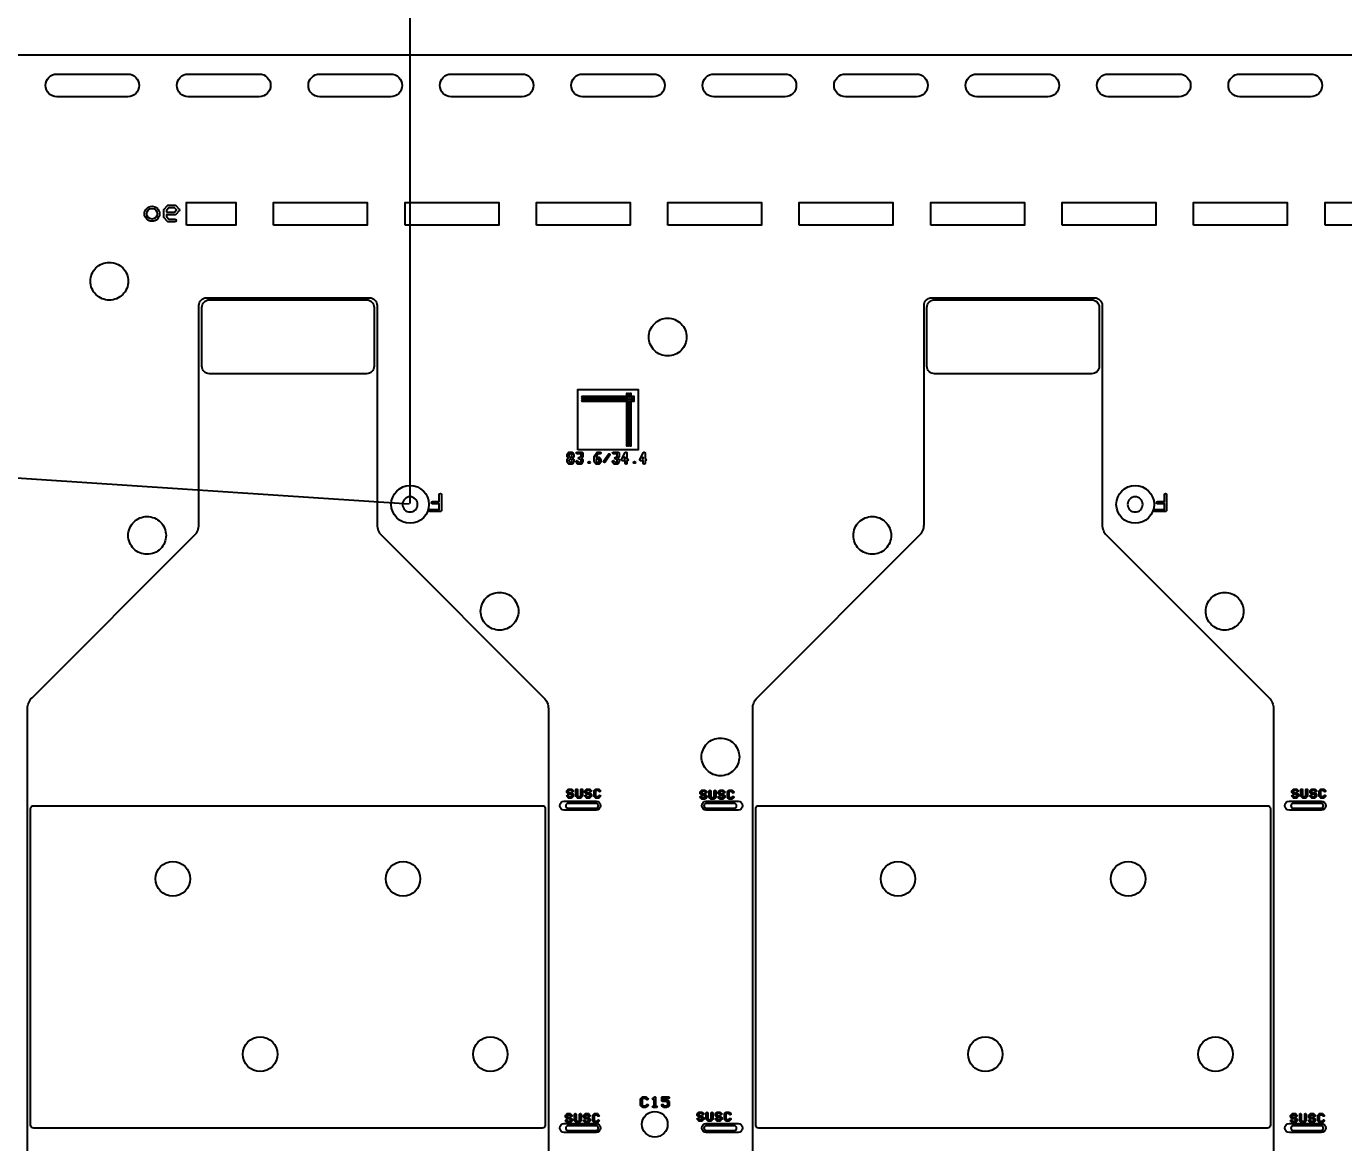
# Model space of a CAD drawing. Extents: x 2864 to 3941, y 2420 to 3182.
# Drawn here: x 3046.8 to 3134, y 2969.3 to 3043.1 of the extents above; entities that cross this region are included whole.
import ezdxf

# ---------------------------------------------------------------- set-up
doc = ezdxf.new("R2010")
doc.units = 0
doc.layers.get('Defpoints').update_dxf_attribs({"lineweight": 0})
for name, color, linetype in [('susb-t_layer0', 3, 'Continuous'), ('susc-t_layer1', 2, 'Continuous'), ('ttr1_panel_layer3', 7, 'Continuous')]:
    doc.layers.add(name, color=color, linetype=linetype)
doc.layers.add('尺寸線', color=3, linetype='Continuous', lineweight=0)
doc.styles.get("Standard").update_dxf_attribs({"font": 'simplex.shx', "height": 2.7})
doc.dimstyles.get("Standard").update_dxf_attribs({"dimtxt": 6, "dimasz": 0.18, "dimexe": 0.18, "dimexo": 0.0625, "dimgap": 0.09, "dimtad": 0, "dimtih": 1, "dimtoh": 1, "dimdec": 4, "dimzin": 0, "dimdsep": 46, "dimtxsty": 'Standard', "dimcen": 0.09, "dimadec": 0, "dimazin": 0, "dimtfac": 1, "dimtdec": 4, "dimtofl": 0, "dimtmove": 0, "dimatfit": 3, "dimfxl": 0, "dimtolj": 1, "dimtzin": 0, "dimarcsym": 0})

# ---------------------------------------------------------------- blocks, each defined once
blk = doc.blocks.new('*D1')
at = {"layer": 'Defpoints', "color": 0, "linetype": 'Continuous'}
for p in [(2953.877, 3019.372), (3072.244, 3011.506), (3048.163, 2649.108)]:
    blk.add_point(p, dxfattribs=at)
at = {"layer": '尺寸線', "color": 0, "linetype": 'Continuous', "lineweight": -2}
for p, q in [((2953.865, 3019.192), (2942.399, 2846.629)), ((3072.181, 3011.511), (2953.698, 3019.384)), ((2929.809, 2657.153), (2942.208, 2843.749)), ((3048.1, 2649.112), (2929.617, 2656.985))]:
    blk.add_line(p, q, dxfattribs=at)
at = {"layer": '尺寸線', "color": 0, "linetype": 'Continuous'}
for points in [[(2953.895, 3019.19), (2953.835, 3019.194), (2953.877, 3019.372)], [(2929.779, 2657.155), (2929.838, 2657.151), (2929.797, 2656.973)]]:
    blk.add_solid(points, dxfattribs=at)
at = {"layer": '尺寸線', "color": 0, "linetype": 'Continuous', "insert": (2942.303, 2845.189), "char_height": 2.7, "attachment_point": 5}
blk.add_mtext('\\A1;363.1976', dxfattribs=at)
blk = doc.blocks.new('*D7')
at = {"layer": 'Defpoints', "color": 0, "linetype": 'Continuous'}
for p in [(3264.244, 3043.937), (3072.244, 3011.506), (3264.244, 3011.506)]:
    blk.add_point(p, dxfattribs=at)
at = {"layer": '尺寸線', "color": 0, "linetype": 'Continuous', "lineweight": -2}
for p, q in [((3072.244, 3011.569), (3072.244, 3044.117)), ((3072.424, 3043.937), (3159.154, 3043.937)), ((3264.064, 3043.937), (3177.334, 3043.937)), ((3264.244, 3011.569), (3264.244, 3044.117))]:
    blk.add_line(p, q, dxfattribs=at)
at = {"layer": '尺寸線', "color": 0, "linetype": 'Continuous'}
for points in [[(3072.424, 3043.967), (3072.424, 3043.907), (3072.244, 3043.937)], [(3264.064, 3043.907), (3264.064, 3043.967), (3264.244, 3043.937)]]:
    blk.add_solid(points, dxfattribs=at)
at = {"layer": '尺寸線', "color": 0, "linetype": 'Continuous', "insert": (3168.244, 3043.937), "char_height": 2.7, "attachment_point": 5}
blk.add_mtext('\\A1;192.0000', dxfattribs=at)

msp = doc.modelspace()

# ---------------------------------------------------------------- linework, layer by layer
at = {"layer": 'susb-t_layer0', "linetype": 'Continuous'}
for points in [[(3058.4627, 3020.65365), (3058.4627, 3024.54823, -0.414216), (3058.96258, 3025.04835), (3069.36261, 3025.04835, -0.414367), (3069.86273, 3024.54823), (3069.86273, 3020.65365, -0.414365), (3069.36261, 3020.15377), (3058.96258, 3020.15377, -0.414216)], [(3106.4627, 3020.65365), (3106.4627, 3024.54823, -0.414216), (3106.96258, 3025.04835), (3117.36261, 3025.04835, -0.414367), (3117.86273, 3024.54823), (3117.86273, 3020.65365, -0.414365), (3117.36261, 3020.15377), (3106.96258, 3020.15377, -0.414216)]]:
    msp.add_lwpolyline(points, format="xyb", close=True, dxfattribs=at)
at = {"layer": 'susc-t_layer1', "linetype": 'Continuous'}
for points in [[(3047.12719, 2970.42347), (3047.12719, 2991.35947, -0.414223), (3047.32719, 2991.55947), (3080.99494, 2991.55947, -0.414223), (3081.19494, 2991.35947), (3081.19494, 2970.42347, -0.414223), (3080.99494, 2970.22347), (3047.32719, 2970.22347, -0.414223)], [(3095.12719, 2970.42347), (3095.12719, 2991.35947, -0.414223), (3095.32719, 2991.55947), (3128.99494, 2991.55947, -0.414223), (3129.19494, 2991.35947), (3129.19494, 2970.42347, -0.414223), (3128.99494, 2970.22347), (3095.32719, 2970.22347, -0.414223)]]:
    msp.add_lwpolyline(points, format="xyb", close=True, dxfattribs=at)
at = {"layer": 'susc-t_layer1'}
for centre in [(3056.53967, 2986.72077), (3071.77942, 2986.72077), (3104.53967, 2986.72077), (3119.77942, 2986.72077), (3062.32173, 2975.115), (3077.56173, 2975.115), (3110.32173, 2975.115), (3125.56173, 2975.115)]:
    msp.add_circle(centre, 1.14241, dxfattribs=at)
at = {"layer": 'ttr1_panel_layer3'}
for p, q in [((3086.47934, 3014.6648), (3086.40059, 3014.51604)), ((3087.67934, 3014.6648), (3087.60059, 3014.51604))]:
    msp.add_line(p, q, dxfattribs=at)
at = {"layer": 'ttr1_panel_layer3', "linetype": 'Continuous'}
for points in [[(3287.16107, 3041.24278), (3033.16107, 3041.24278), (3033.16107, 3038.49278, -0.414215), (3034.41107, 3037.24278, -0.414215), (3033.16107, 3035.99278), (3033.16107, 3031.2361, 0.044688), (3032.66107, 3030.83314), (3032.66107, 3025.65241, 0.044688), (3033.16107, 3025.24945), (3033.16107, 2838.7361, 0.044688), (3032.66107, 2838.33314), (3032.66107, 2833.15241, 0.044688), (3033.16107, 2832.74945), (3033.16107, 2651.2361, 0.044688)], [(3073.55527, 3011.02697, -1), (3073.55527, 3011.17697), (3074.17563, 3011.17697), (3074.17563, 3011.54849), (3073.72911, 3011.54849, -1), (3073.72911, 3011.69849), (3074.17563, 3011.69849), (3074.17563, 3012.14501, -1), (3074.32563, 3012.14501), (3074.32563, 3011.62349)], [(3121.55527, 3011.02697, -1), (3121.55527, 3011.17697), (3122.17563, 3011.17697), (3122.17563, 3011.54849), (3121.72911, 3011.54849, -1), (3121.72911, 3011.69849), (3122.17563, 3011.69849), (3122.17563, 3012.14501, -1), (3122.32563, 3012.14501), (3122.32563, 3011.62349)], [(3074.32563, 3011.62349), (3074.32563, 3011.10197, -0.414241), (3074.25063, 3011.02697), (3073.55527, 3011.02697)], [(3122.32563, 3011.62349), (3122.32563, 3011.10197, -0.414241), (3122.25063, 3011.02697), (3121.55527, 3011.02697)], [(3088.40021, 2972.11789), (3088.38623, 2972.10391, -1), (3088.31552, 2972.17462)], [(3088.45021, 2971.59258), (3088.35088, 2971.59258, -1), (3088.35088, 2971.69258), (3088.40021, 2971.69258), (3088.40021, 2972.11789)], [(3088.31552, 2972.17462), (3088.4147, 2972.2738, -0.669786), (3088.50021, 2972.2386), (3088.50021, 2971.69258), (3088.54955, 2971.69258, -1), (3088.54955, 2971.59258), (3088.45021, 2971.59258)]]:
    msp.add_lwpolyline(points, format="xyb", dxfattribs=at)
for points in [[(3048.86107, 3038.49278, -1), (3048.86107, 3039.99278), (3053.56107, 3039.99278, -1), (3053.56107, 3038.49278)], [(3057.56107, 3038.49278, -1), (3057.56107, 3039.99278), (3062.26107, 3039.99278, -1), (3062.26107, 3038.49278)], [(3066.26107, 3038.49278, -1), (3066.26107, 3039.99278), (3070.96107, 3039.99278, -1), (3070.96107, 3038.49278)], [(3074.96107, 3038.49278, -1), (3074.96107, 3039.99278), (3079.66107, 3039.99278, -1), (3079.66107, 3038.49278)], [(3083.66107, 3038.49278, -1), (3083.66107, 3039.99278), (3088.36107, 3039.99278, -1), (3088.36107, 3038.49278)], [(3092.36107, 3038.49278, -1), (3092.36107, 3039.99278), (3097.06107, 3039.99278, -1), (3097.06107, 3038.49278)], [(3101.06107, 3038.49278, -1), (3101.06107, 3039.99278), (3105.76107, 3039.99278, -1), (3105.76107, 3038.49278)], [(3109.76107, 3038.49278, -1), (3109.76107, 3039.99278), (3114.46107, 3039.99278, -1), (3114.46107, 3038.49278)], [(3118.46107, 3038.49278, -1), (3118.46107, 3039.99278), (3123.16107, 3039.99278, -1), (3123.16107, 3038.49278)], [(3127.16107, 3038.49278, -1), (3127.16107, 3039.99278), (3131.86107, 3039.99278, -1), (3131.86107, 3038.49278)], [(3055.93548, 3030.52747), (3055.93548, 3030.76235), (3055.93548, 3030.99723, -0.190123), (3055.95956, 3031.05873), (3056.17811, 3031.29382, -0.209079), (3056.24424, 3031.32255), (3056.68089, 3031.32255, -0.209079), (3056.74703, 3031.29382), (3056.96557, 3031.05873, -0.394811), (3056.96519, 3030.93577), (3056.74737, 3030.70145, -0.209905), (3056.68111, 3030.67235), (3056.11548, 3030.67235), (3056.11548, 3030.56262), (3056.28324, 3030.38215), (3056.68111, 3030.38215, -1), (3056.68111, 3030.20215), (3056.24424, 3030.20215, -0.209079), (3056.17811, 3030.23087), (3055.95956, 3030.46597, -0.190123)], [(3051.08606, 3026.27814, -0.414215), (3052.33606, 3027.52814, -0.414215), (3053.58606, 3026.27814, -0.414215), (3052.33606, 3025.02814, -0.414215)], [(3046.92399, 2927.73867), (3046.92399, 2997.99786, -0.198849), (3047.21685, 2998.70474), (3057.97223, 3009.46012, 0.198916), (3058.26509, 3010.16726), (3058.26509, 3024.68031, -0.414068), (3058.76522, 3025.18018), (3069.56022, 3025.18018, -0.414218), (3070.06009, 3024.68031), (3070.06009, 3010.16726, 0.198916), (3070.35295, 3009.46012), (3081.10528, 2998.70779, -0.198916), (3081.39814, 2998.00066), (3081.39814, 2927.70082, -0.198917), (3081.10528, 2926.99369), (3069.35103, 2915.23943, 0.198625), (3069.20487, 2914.88627), (3069.20487, 2906.80551, -0.414364), (3068.70474, 2906.30539), (3059.70476, 2906.30539, -0.414217), (3059.20489, 2906.80551), (3059.20489, 2914.83648, 0.198853), (3059.05843, 2915.18996), (3047.21685, 2927.03153, -0.198917)], [(3094.92399, 2927.73867), (3094.92399, 2997.99786, -0.198849), (3095.21685, 2998.70474), (3105.97223, 3009.46012, 0.198916), (3106.26509, 3010.16726), (3106.26509, 3024.68031, -0.414068), (3106.76522, 3025.18018), (3117.56022, 3025.18018, -0.414218), (3118.06009, 3024.68031), (3118.06009, 3010.16726, 0.198916), (3118.35295, 3009.46012), (3129.10528, 2998.70779, -0.198916), (3129.39814, 2998.00066), (3129.39814, 2927.70082, -0.198917), (3129.10528, 2926.99369), (3117.35103, 2915.23943, 0.198625), (3117.20487, 2914.88627), (3117.20487, 2906.80551, -0.414364), (3116.70474, 2906.30539), (3107.70476, 2906.30539, -0.414217), (3107.20489, 2906.80551), (3107.20489, 2914.83648, 0.198853), (3107.05843, 2915.18996), (3095.21685, 2927.03153, -0.198917)], [(3088.04933, 3022.58209, -0.414215), (3089.29933, 3023.83209, -0.414215), (3090.54933, 3022.58209, -0.414215), (3089.29933, 3021.33209, -0.414215)], [(3083.64463, 3018.33308), (3086.56354, 3018.33308), (3086.56354, 3015.41417, 1), (3086.64713, 3015.41417), (3086.64713, 3018.33308), (3086.68154, 3018.33308), (3086.68154, 3015.41417, 1), (3086.76513, 3015.41417), (3086.76513, 3018.33308), (3086.79954, 3018.33308), (3086.79954, 3015.41417, 1), (3086.88313, 3015.41417), (3086.88313, 3018.33308), (3087.04084, 3018.33308, 1), (3087.04084, 3018.41667), (3086.88313, 3018.41667), (3086.88313, 3018.45108), (3087.04084, 3018.45108, 1), (3087.04084, 3018.53467), (3086.88313, 3018.53467), (3086.88313, 3018.56908), (3087.04084, 3018.56908, 1), (3087.04084, 3018.65267), (3086.88313, 3018.65267), (3086.88313, 3018.81038, 1), (3086.79954, 3018.81038), (3086.79954, 3018.65267), (3086.76513, 3018.65267), (3086.76513, 3018.81038, 1), (3086.68154, 3018.81038), (3086.68154, 3018.65267), (3086.64713, 3018.65267), (3086.64713, 3018.81038, 1), (3086.56354, 3018.81038), (3086.56354, 3018.65267), (3083.64463, 3018.65267, 1), (3083.64463, 3018.56908), (3086.56354, 3018.56908), (3086.56354, 3018.53467), (3083.64463, 3018.53467, 1), (3083.64463, 3018.45108), (3086.56354, 3018.45108), (3086.56354, 3018.41667), (3083.64463, 3018.41667, 1)], [(3082.64093, 3014.34346), (3082.64093, 3014.45604, -0.156474), (3082.65212, 3014.49093), (3082.70696, 3014.56862), (3082.65212, 3014.64632, -0.156461), (3082.64093, 3014.68121), (3082.64093, 3014.79379, -0.156474), (3082.65212, 3014.82868), (3082.73118, 3014.94068, -0.245285), (3082.7804, 3014.96637), (3082.93934, 3014.96637, -0.245298), (3082.98856, 3014.94068), (3083.06763, 3014.82868, -0.156461), (3083.07881, 3014.79379), (3083.07881, 3014.68121, -0.156474), (3083.06763, 3014.64632), (3083.01278, 3014.56862), (3083.06763, 3014.49093, -0.156461), (3083.07881, 3014.45604), (3083.07881, 3014.34346, -0.156474), (3083.06763, 3014.30857), (3082.98856, 3014.19656, -0.245285), (3082.93934, 3014.17088), (3082.7804, 3014.17088, -0.245298), (3082.73118, 3014.19656), (3082.65212, 3014.30857, -0.156461)], [(3083.25192, 3014.30886, -1), (3083.34995, 3014.37806), (3083.41149, 3014.29088), (3083.50826, 3014.29088), (3083.55881, 3014.3625), (3083.55881, 3014.437), (3083.50826, 3014.50862), (3083.45987, 3014.50862, -1), (3083.45987, 3014.62862), (3083.50826, 3014.62862), (3083.55881, 3014.70025), (3083.55881, 3014.84637), (3083.30093, 3014.84637, -1), (3083.30093, 3014.96637), (3083.61881, 3014.96637, -0.414245), (3083.67881, 3014.90637), (3083.67881, 3014.68121, -0.156474), (3083.66763, 3014.64632), (3083.61278, 3014.56862), (3083.66763, 3014.49093, -0.156461), (3083.67881, 3014.45604), (3083.67881, 3014.34346, -0.156474), (3083.66763, 3014.30857), (3083.58856, 3014.19656, -0.245285), (3083.53934, 3014.17088), (3083.3804, 3014.17088, -0.245298), (3083.33118, 3014.19656)], [(3084.44093, 3014.34346), (3084.44093, 3014.56862), (3084.44093, 3014.68121, -0.156474), (3084.45212, 3014.7161), (3084.61065, 3014.94068, -0.245285), (3084.65987, 3014.96637), (3084.81881, 3014.96637, -1), (3084.81881, 3014.84637), (3084.69096, 3014.84637), (3084.56093, 3014.66216), (3084.56093, 3014.62862), (3084.73934, 3014.62862, -0.245298), (3084.78856, 3014.60294), (3084.86763, 3014.49093, -0.156461), (3084.87881, 3014.45604), (3084.87881, 3014.34346, -0.156474), (3084.86763, 3014.30857), (3084.78856, 3014.19656, -0.245285), (3084.73934, 3014.17088), (3084.5804, 3014.17088, -0.245298), (3084.53118, 3014.19656), (3084.45212, 3014.30857, -0.156461)], [(3085.05192, 3014.37806), (3085.3698, 3014.82839, -1), (3085.46783, 3014.75919), (3085.14995, 3014.30886, -1)], [(3085.65192, 3014.30886, -1), (3085.74995, 3014.37806), (3085.81149, 3014.29088), (3085.90826, 3014.29088), (3085.95881, 3014.3625), (3085.95881, 3014.437), (3085.90826, 3014.50862), (3085.85987, 3014.50862, -1), (3085.85987, 3014.62862), (3085.90826, 3014.62862), (3085.95881, 3014.70025), (3085.95881, 3014.84637), (3085.70093, 3014.84637, -1), (3085.70093, 3014.96637), (3086.01881, 3014.96637, -0.414245), (3086.07881, 3014.90637), (3086.07881, 3014.68121, -0.156474), (3086.06763, 3014.64632), (3086.01278, 3014.56862), (3086.06763, 3014.49093, -0.156461), (3086.07881, 3014.45604), (3086.07881, 3014.34346, -0.156474), (3086.06763, 3014.30857), (3085.98856, 3014.19656, -0.245285), (3085.93934, 3014.17088), (3085.7804, 3014.17088, -0.245298), (3085.73118, 3014.19656)], [(3086.24797, 3014.48424), (3086.48625, 3014.93432, -0.782967), (3086.59934, 3014.90637), (3086.59934, 3014.51604), (3086.61881, 3014.51604, -1), (3086.61881, 3014.39604), (3086.59934, 3014.39604), (3086.59934, 3014.23088, -1), (3086.47934, 3014.23088), (3086.47934, 3014.39604), (3086.30093, 3014.39604, -0.565968)], [(3087.44797, 3014.48424), (3087.68625, 3014.93432, -0.782967), (3087.79934, 3014.90637), (3087.79934, 3014.51604), (3087.81881, 3014.51604, -1), (3087.81881, 3014.39604), (3087.79934, 3014.39604), (3087.79934, 3014.23088, -1), (3087.67934, 3014.23088), (3087.67934, 3014.39604), (3087.50093, 3014.39604, -0.565968)], [(3071.74359, 3011.50645, 0.414217), (3072.24359, 3011.00645, 0.414217), (3072.74359, 3011.50645, 0.414217), (3072.24359, 3012.00645, 0.414217)], [(3119.74359, 3011.50645, 0.414217), (3120.24359, 3011.00645, 0.414217), (3120.74359, 3011.50645, 0.414217), (3120.24359, 3012.00645, 0.414217)], [(3053.58744, 3009.45072, -0.414215), (3054.83744, 3010.70072, -0.414215), (3056.08744, 3009.45072, -0.414215), (3054.83744, 3008.20072, -0.414215)], [(3101.58744, 3009.45072, -0.414215), (3102.83744, 3010.70072, -0.414215), (3104.08744, 3009.45072, -0.414215), (3102.83744, 3008.20072, -0.414215)], [(3076.91663, 3004.4339, -0.414215), (3078.16663, 3005.6839, -0.414215), (3079.41663, 3004.4339, -0.414215), (3078.16663, 3003.1839, -0.414215)], [(3124.91663, 3004.4339, -0.414215), (3126.16663, 3005.6839, -0.414215), (3127.41663, 3004.4339, -0.414215), (3126.16663, 3003.1839, -0.414215)], [(3091.53994, 2994.79199, -0.414215), (3092.78994, 2996.04199, -0.414215), (3094.03994, 2994.79199, -0.414215), (3092.78994, 2993.54199, -0.414215)], [(3082.61932, 2992.44894), (3082.61932, 2992.53172, -0.200121), (3082.63412, 2992.56723), (3082.71659, 2992.6497, -0.200121), (3082.7521, 2992.6645), (3082.91767, 2992.6645, -0.200121), (3082.95318, 2992.6497), (3083.0358, 2992.56708, -1), (3082.96509, 2992.49637), (3082.89696, 2992.5645), (3082.77281, 2992.5645), (3082.71932, 2992.51101), (3082.71932, 2992.46965), (3082.77281, 2992.41616), (3082.91767, 2992.41616, -0.200121), (3082.95318, 2992.40136), (3083.03565, 2992.31889, -0.200121), (3083.05045, 2992.28338), (3083.05045, 2992.20059, -0.200121), (3083.03565, 2992.16508), (3082.95318, 2992.08261, -0.200121), (3082.91767, 2992.06781), (3082.7521, 2992.06781, -0.200121), (3082.71659, 2992.08261), (3082.63397, 2992.16524, -1), (3082.70468, 2992.23595), (3082.77281, 2992.16781), (3082.89696, 2992.16781), (3082.95045, 2992.2213), (3082.95045, 2992.26267), (3082.89696, 2992.31616), (3082.7521, 2992.31616, -0.200121), (3082.71659, 2992.33096), (3082.63412, 2992.41343, -0.200121)], [(3083.21932, 2992.20059), (3083.21932, 2992.6145, -1), (3083.31932, 2992.6145), (3083.31932, 2992.2213), (3083.37281, 2992.16781), (3083.49696, 2992.16781), (3083.55045, 2992.2213), (3083.55045, 2992.6145, -1), (3083.65045, 2992.6145), (3083.65045, 2992.20059, -0.200121), (3083.63565, 2992.16508), (3083.55318, 2992.08261, -0.200121), (3083.51767, 2992.06781), (3083.3521, 2992.06781, -0.200121), (3083.31659, 2992.08261), (3083.23412, 2992.16508, -0.200121)], [(3083.81932, 2992.44894), (3083.81932, 2992.53172, -0.200121), (3083.83412, 2992.56723), (3083.91659, 2992.6497, -0.200121), (3083.9521, 2992.6645), (3084.11767, 2992.6645, -0.200121), (3084.15318, 2992.6497), (3084.2358, 2992.56708, -1), (3084.16509, 2992.49637), (3084.09696, 2992.5645), (3083.97281, 2992.5645), (3083.91932, 2992.51101), (3083.91932, 2992.46965), (3083.97281, 2992.41616), (3084.11767, 2992.41616, -0.200121), (3084.15318, 2992.40136), (3084.23565, 2992.31889, -0.200121), (3084.25045, 2992.28338), (3084.25045, 2992.20059, -0.200121), (3084.23565, 2992.16508), (3084.15318, 2992.08261, -0.200121), (3084.11767, 2992.06781), (3083.9521, 2992.06781, -0.200121), (3083.91659, 2992.08261), (3083.83397, 2992.16524, -1), (3083.90468, 2992.23595), (3083.97281, 2992.16781), (3084.09696, 2992.16781), (3084.15045, 2992.2213), (3084.15045, 2992.26267), (3084.09696, 2992.31616), (3083.9521, 2992.31616, -0.200121), (3083.91659, 2992.33096), (3083.83412, 2992.41343, -0.200121)], [(3084.41932, 2992.20059), (3084.41932, 2992.53172, -0.200121), (3084.43412, 2992.56723), (3084.51659, 2992.6497, -0.200121), (3084.5521, 2992.6645), (3084.71767, 2992.6645, -0.200121), (3084.75318, 2992.6497), (3084.8358, 2992.56708, -1), (3084.76509, 2992.49637), (3084.69696, 2992.5645), (3084.57281, 2992.5645), (3084.51932, 2992.51101), (3084.51932, 2992.2213), (3084.57281, 2992.16781), (3084.69696, 2992.16781), (3084.76509, 2992.23595, -1), (3084.8358, 2992.16524), (3084.75318, 2992.08261, -0.200121), (3084.71767, 2992.06781), (3084.5521, 2992.06781, -0.200121), (3084.51659, 2992.08261), (3084.43412, 2992.16508, -0.200121)], [(3091.44824, 2992.37718), (3091.44824, 2992.45997, -0.200121), (3091.46304, 2992.49548), (3091.54551, 2992.57795, -0.200121), (3091.58102, 2992.59275), (3091.74658, 2992.59275, -0.200121), (3091.78209, 2992.57795), (3091.86472, 2992.49532, -1), (3091.79401, 2992.42461), (3091.72587, 2992.49275), (3091.60173, 2992.49275), (3091.54824, 2992.43926), (3091.54824, 2992.39789), (3091.60173, 2992.3444), (3091.74658, 2992.3444, -0.200121), (3091.78209, 2992.3296), (3091.86456, 2992.24713, -0.200121), (3091.87936, 2992.21162), (3091.87936, 2992.12884, -0.200121), (3091.86456, 2992.09333), (3091.78209, 2992.01086, -0.200121), (3091.74658, 2991.99606), (3091.58102, 2991.99606, -0.200121), (3091.54551, 2992.01086), (3091.46288, 2992.09348, -1), (3091.53359, 2992.16419), (3091.60173, 2992.09606), (3091.72587, 2992.09606), (3091.77936, 2992.14955), (3091.77936, 2992.19091), (3091.72587, 2992.2444), (3091.58102, 2992.2444, -0.200121), (3091.54551, 2992.2592), (3091.46304, 2992.34167, -0.200121)], [(3092.04824, 2992.12884), (3092.04824, 2992.54275, -1), (3092.14824, 2992.54275), (3092.14824, 2992.14955), (3092.20173, 2992.09606), (3092.32587, 2992.09606), (3092.37936, 2992.14955), (3092.37936, 2992.54275, -1), (3092.47936, 2992.54275), (3092.47936, 2992.12884, -0.200121), (3092.46456, 2992.09333), (3092.38209, 2992.01086, -0.200121), (3092.34658, 2991.99606), (3092.18102, 2991.99606, -0.200121), (3092.14551, 2992.01086), (3092.06304, 2992.09333, -0.200121)], [(3092.64824, 2992.37718), (3092.64824, 2992.45997, -0.200121), (3092.66304, 2992.49548), (3092.74551, 2992.57795, -0.200121), (3092.78102, 2992.59275), (3092.94658, 2992.59275, -0.200121), (3092.98209, 2992.57795), (3093.06472, 2992.49532, -1), (3092.99401, 2992.42461), (3092.92587, 2992.49275), (3092.80173, 2992.49275), (3092.74824, 2992.43926), (3092.74824, 2992.39789), (3092.80173, 2992.3444), (3092.94658, 2992.3444, -0.200121), (3092.98209, 2992.3296), (3093.06456, 2992.24713, -0.200121), (3093.07936, 2992.21162), (3093.07936, 2992.12884, -0.200121), (3093.06456, 2992.09333), (3092.98209, 2992.01086, -0.200121), (3092.94658, 2991.99606), (3092.78102, 2991.99606, -0.200121), (3092.74551, 2992.01086), (3092.66288, 2992.09348, -1), (3092.73359, 2992.16419), (3092.80173, 2992.09606), (3092.92587, 2992.09606), (3092.97936, 2992.14955), (3092.97936, 2992.19091), (3092.92587, 2992.2444), (3092.78102, 2992.2444, -0.200121), (3092.74551, 2992.2592), (3092.66304, 2992.34167, -0.200121)], [(3093.24824, 2992.12884), (3093.24824, 2992.45997, -0.200121), (3093.26304, 2992.49548), (3093.34551, 2992.57795, -0.200121), (3093.38102, 2992.59275), (3093.54658, 2992.59275, -0.200121), (3093.58209, 2992.57795), (3093.66472, 2992.49532, -1), (3093.59401, 2992.42461), (3093.52587, 2992.49275), (3093.40173, 2992.49275), (3093.34824, 2992.43926), (3093.34824, 2992.14955), (3093.40173, 2992.09606), (3093.52587, 2992.09606), (3093.59401, 2992.16419, -1), (3093.66472, 2992.09348), (3093.58209, 2992.01086, -0.200121), (3093.54658, 2991.99606), (3093.38102, 2991.99606, -0.200121), (3093.34551, 2992.01086), (3093.26304, 2992.09333, -0.200121)], [(3130.61932, 2992.44894), (3130.61932, 2992.53172, -0.200121), (3130.63412, 2992.56723), (3130.71659, 2992.6497, -0.200121), (3130.7521, 2992.6645), (3130.91767, 2992.6645, -0.200121), (3130.95318, 2992.6497), (3131.0358, 2992.56708, -1), (3130.96509, 2992.49637), (3130.89696, 2992.5645), (3130.77281, 2992.5645), (3130.71932, 2992.51101), (3130.71932, 2992.46965), (3130.77281, 2992.41616), (3130.91767, 2992.41616, -0.200121), (3130.95318, 2992.40136), (3131.03565, 2992.31889, -0.200121), (3131.05045, 2992.28338), (3131.05045, 2992.20059, -0.200121), (3131.03565, 2992.16508), (3130.95318, 2992.08261, -0.200121), (3130.91767, 2992.06781), (3130.7521, 2992.06781, -0.200121), (3130.71659, 2992.08261), (3130.63397, 2992.16524, -1), (3130.70468, 2992.23595), (3130.77281, 2992.16781), (3130.89696, 2992.16781), (3130.95045, 2992.2213), (3130.95045, 2992.26267), (3130.89696, 2992.31616), (3130.7521, 2992.31616, -0.200121), (3130.71659, 2992.33096), (3130.63412, 2992.41343, -0.200121)], [(3131.21932, 2992.20059), (3131.21932, 2992.6145, -1), (3131.31932, 2992.6145), (3131.31932, 2992.2213), (3131.37281, 2992.16781), (3131.49696, 2992.16781), (3131.55045, 2992.2213), (3131.55045, 2992.6145, -1), (3131.65045, 2992.6145), (3131.65045, 2992.20059, -0.200121), (3131.63565, 2992.16508), (3131.55318, 2992.08261, -0.200121), (3131.51767, 2992.06781), (3131.3521, 2992.06781, -0.200121), (3131.31659, 2992.08261), (3131.23412, 2992.16508, -0.200121)], [(3131.81932, 2992.44894), (3131.81932, 2992.53172, -0.200121), (3131.83412, 2992.56723), (3131.91659, 2992.6497, -0.200121), (3131.9521, 2992.6645), (3132.11767, 2992.6645, -0.200121), (3132.15318, 2992.6497), (3132.2358, 2992.56708, -1), (3132.16509, 2992.49637), (3132.09696, 2992.5645), (3131.97281, 2992.5645), (3131.91932, 2992.51101), (3131.91932, 2992.46965), (3131.97281, 2992.41616), (3132.11767, 2992.41616, -0.200121), (3132.15318, 2992.40136), (3132.23565, 2992.31889, -0.200121), (3132.25045, 2992.28338), (3132.25045, 2992.20059, -0.200121), (3132.23565, 2992.16508), (3132.15318, 2992.08261, -0.200121), (3132.11767, 2992.06781), (3131.9521, 2992.06781, -0.200121), (3131.91659, 2992.08261), (3131.83397, 2992.16524, -1), (3131.90468, 2992.23595), (3131.97281, 2992.16781), (3132.09696, 2992.16781), (3132.15045, 2992.2213), (3132.15045, 2992.26267), (3132.09696, 2992.31616), (3131.9521, 2992.31616, -0.200121), (3131.91659, 2992.33096), (3131.83412, 2992.41343, -0.200121)], [(3132.41932, 2992.20059), (3132.41932, 2992.53172, -0.200121), (3132.43412, 2992.56723), (3132.51659, 2992.6497, -0.200121), (3132.5521, 2992.6645), (3132.71767, 2992.6645, -0.200121), (3132.75318, 2992.6497), (3132.8358, 2992.56708, -1), (3132.76509, 2992.49637), (3132.69696, 2992.5645), (3132.57281, 2992.5645), (3132.51932, 2992.51101), (3132.51932, 2992.2213), (3132.57281, 2992.16781), (3132.69696, 2992.16781), (3132.76509, 2992.23595, -1), (3132.8358, 2992.16524), (3132.75318, 2992.08261, -0.200121), (3132.71767, 2992.06781), (3132.5521, 2992.06781, -0.200121), (3132.51659, 2992.08261), (3132.43412, 2992.16508, -0.200121)], [(3082.45421, 2991.25947, -1), (3082.45421, 2991.85947), (3084.5595, 2991.85947, -1), (3084.5595, 2991.25947)], [(3082.70204, 2991.40947), (3084.5595, 2991.40947, 1), (3084.5595, 2991.70947), (3082.70204, 2991.70947, 1)], [(3091.85001, 2991.25947, -1), (3091.85001, 2991.85947), (3093.9553, 2991.85947, -1), (3093.9553, 2991.25947)], [(3091.85001, 2991.40947), (3093.70747, 2991.40947, 1), (3093.70747, 2991.70947), (3091.85001, 2991.70947, 1)], [(3130.45421, 2991.25947, -1), (3130.45421, 2991.85947), (3132.5595, 2991.85947, -1), (3132.5595, 2991.25947)], [(3130.70204, 2991.40947), (3132.5595, 2991.40947, 1), (3132.5595, 2991.70947), (3130.70204, 2991.70947, 1)], [(3087.50154, 2971.74192), (3087.50154, 2972.13927, -0.200121), (3087.51634, 2972.17478), (3087.61537, 2972.2738, -0.200121), (3087.65088, 2972.2886), (3087.84955, 2972.2886, -0.200121), (3087.88506, 2972.2738), (3087.98424, 2972.17462, -1), (3087.91353, 2972.10391), (3087.82884, 2972.1886), (3087.67159, 2972.1886), (3087.60154, 2972.11856), (3087.60154, 2971.76263), (3087.67159, 2971.69258), (3087.82884, 2971.69258), (3087.91353, 2971.77727, -1), (3087.98424, 2971.70656), (3087.88506, 2971.60738, -0.200121), (3087.84955, 2971.59258), (3087.65088, 2971.59258, -0.200121), (3087.61537, 2971.60738), (3087.51634, 2971.70641, -0.200121)], [(3088.90154, 2972.03993), (3088.90154, 2972.2386, -0.414253), (3088.95154, 2972.2886), (3089.34889, 2972.2886, -1), (3089.34889, 2972.1886), (3089.00154, 2972.1886), (3089.00154, 2972.08993), (3089.24955, 2972.08993, -0.200121), (3089.28506, 2972.07513), (3089.38409, 2971.9761, -0.200121), (3089.39889, 2971.94059), (3089.39889, 2971.74192, -0.200121), (3089.38409, 2971.70641), (3089.28506, 2971.60738, -0.200121), (3089.24955, 2971.59258), (3089.05088, 2971.59258, -0.200121), (3089.01537, 2971.60738), (3088.91618, 2971.70656, -1), (3088.98689, 2971.77727), (3089.07159, 2971.69258), (3089.22884, 2971.69258), (3089.29889, 2971.76263), (3089.29889, 2971.91988), (3089.22884, 2971.98993), (3088.95154, 2971.98993, -0.414253)], [(3082.53351, 2970.96881), (3082.53351, 2971.05159, -0.200121), (3082.54831, 2971.0871), (3082.63078, 2971.16957, -0.200121), (3082.66629, 2971.18437), (3082.83186, 2971.18437, -0.200121), (3082.86737, 2971.16957), (3082.94999, 2971.08695, -1), (3082.87928, 2971.01624), (3082.81115, 2971.08437), (3082.687, 2971.08437), (3082.63351, 2971.03088), (3082.63351, 2970.98952), (3082.687, 2970.93603), (3082.83186, 2970.93603, -0.200121), (3082.86737, 2970.92123), (3082.94984, 2970.83876, -0.200121), (3082.96464, 2970.80325), (3082.96464, 2970.72047, -0.200121), (3082.94984, 2970.68496), (3082.86737, 2970.60249, -0.200121), (3082.83186, 2970.58769), (3082.66629, 2970.58769, -0.200121), (3082.63078, 2970.60249), (3082.54816, 2970.68511, -1), (3082.61887, 2970.75582), (3082.687, 2970.68769), (3082.81115, 2970.68769), (3082.86464, 2970.74118), (3082.86464, 2970.78254), (3082.81115, 2970.83603), (3082.66629, 2970.83603, -0.200121), (3082.63078, 2970.85083), (3082.54831, 2970.9333, -0.200121)], [(3083.13351, 2970.72047), (3083.13351, 2971.13437, -1), (3083.23351, 2971.13437), (3083.23351, 2970.74118), (3083.287, 2970.68769), (3083.41115, 2970.68769), (3083.46464, 2970.74118), (3083.46464, 2971.13437, -1), (3083.56464, 2971.13437), (3083.56464, 2970.72047, -0.200121), (3083.54984, 2970.68496), (3083.46737, 2970.60249, -0.200121), (3083.43186, 2970.58769), (3083.26629, 2970.58769, -0.200121), (3083.23078, 2970.60249), (3083.14831, 2970.68496, -0.200121)], [(3083.73351, 2970.96881), (3083.73351, 2971.05159, -0.200121), (3083.74831, 2971.0871), (3083.83078, 2971.16957, -0.200121), (3083.86629, 2971.18437), (3084.03186, 2971.18437, -0.200121), (3084.06737, 2971.16957), (3084.14999, 2971.08695, -1), (3084.07928, 2971.01624), (3084.01115, 2971.08437), (3083.887, 2971.08437), (3083.83351, 2971.03088), (3083.83351, 2970.98952), (3083.887, 2970.93603), (3084.03186, 2970.93603, -0.200121), (3084.06737, 2970.92123), (3084.14984, 2970.83876, -0.200121), (3084.16464, 2970.80325), (3084.16464, 2970.72047, -0.200121), (3084.14984, 2970.68496), (3084.06737, 2970.60249, -0.200121), (3084.03186, 2970.58769), (3083.86629, 2970.58769, -0.200121), (3083.83078, 2970.60249), (3083.74816, 2970.68511, -1), (3083.81887, 2970.75582), (3083.887, 2970.68769), (3084.01115, 2970.68769), (3084.06464, 2970.74118), (3084.06464, 2970.78254), (3084.01115, 2970.83603), (3083.86629, 2970.83603, -0.200121), (3083.83078, 2970.85083), (3083.74831, 2970.9333, -0.200121)], [(3084.33351, 2970.72047), (3084.33351, 2971.05159, -0.200121), (3084.34831, 2971.0871), (3084.43078, 2971.16957, -0.200121), (3084.46629, 2971.18437), (3084.63186, 2971.18437, -0.200121), (3084.66737, 2971.16957), (3084.74999, 2971.08695, -1), (3084.67928, 2971.01624), (3084.61115, 2971.08437), (3084.487, 2971.08437), (3084.43351, 2971.03088), (3084.43351, 2970.74118), (3084.487, 2970.68769), (3084.61115, 2970.68769), (3084.67928, 2970.75582, -1), (3084.74999, 2970.68511), (3084.66737, 2970.60249, -0.200121), (3084.63186, 2970.58769), (3084.46629, 2970.58769, -0.200121), (3084.43078, 2970.60249), (3084.34831, 2970.68496, -0.200121)], [(3087.59497, 2970.47593, -0.414215), (3088.44497, 2971.32593, -0.414215), (3089.29497, 2970.47593, -0.414215), (3088.44497, 2969.62593, -0.414215)], [(3091.2537, 2971.06429), (3091.2537, 2971.14708, -0.200121), (3091.2685, 2971.18259), (3091.35097, 2971.26506, -0.200121), (3091.38648, 2971.27986), (3091.55205, 2971.27986, -0.200121), (3091.58756, 2971.26506), (3091.67018, 2971.18243, -1), (3091.59947, 2971.11172), (3091.53134, 2971.17986), (3091.40719, 2971.17986), (3091.3537, 2971.12637), (3091.3537, 2971.085), (3091.40719, 2971.03151), (3091.55205, 2971.03151, -0.200121), (3091.58756, 2971.01671), (3091.67003, 2970.93424, -0.200121), (3091.68483, 2970.89873), (3091.68483, 2970.81595, -0.200121), (3091.67003, 2970.78044), (3091.58756, 2970.69797, -0.200121), (3091.55205, 2970.68317), (3091.38648, 2970.68317, -0.200121), (3091.35097, 2970.69797), (3091.26835, 2970.78059, -1), (3091.33906, 2970.8513), (3091.40719, 2970.78317), (3091.53134, 2970.78317), (3091.58483, 2970.83666), (3091.58483, 2970.87802), (3091.53134, 2970.93151), (3091.38648, 2970.93151, -0.200121), (3091.35097, 2970.94631), (3091.2685, 2971.02878, -0.200121)], [(3091.8537, 2970.81595), (3091.8537, 2971.22986, -1), (3091.9537, 2971.22986), (3091.9537, 2970.83666), (3092.00719, 2970.78317), (3092.13134, 2970.78317), (3092.18483, 2970.83666), (3092.18483, 2971.22986, -1), (3092.28483, 2971.22986), (3092.28483, 2970.81595, -0.200121), (3092.27003, 2970.78044), (3092.18756, 2970.69797, -0.200121), (3092.15205, 2970.68317), (3091.98648, 2970.68317, -0.200121), (3091.95097, 2970.69797), (3091.8685, 2970.78044, -0.200121)], [(3092.4537, 2971.06429), (3092.4537, 2971.14708, -0.200121), (3092.4685, 2971.18259), (3092.55097, 2971.26506, -0.200121), (3092.58648, 2971.27986), (3092.75205, 2971.27986, -0.200121), (3092.78756, 2971.26506), (3092.87018, 2971.18243, -1), (3092.79947, 2971.11172), (3092.73134, 2971.17986), (3092.60719, 2971.17986), (3092.5537, 2971.12637), (3092.5537, 2971.085), (3092.60719, 2971.03151), (3092.75205, 2971.03151, -0.200121), (3092.78756, 2971.01671), (3092.87003, 2970.93424, -0.200121), (3092.88483, 2970.89873), (3092.88483, 2970.81595, -0.200121), (3092.87003, 2970.78044), (3092.78756, 2970.69797, -0.200121), (3092.75205, 2970.68317), (3092.58648, 2970.68317, -0.200121), (3092.55097, 2970.69797), (3092.46835, 2970.78059, -1), (3092.53906, 2970.8513), (3092.60719, 2970.78317), (3092.73134, 2970.78317), (3092.78483, 2970.83666), (3092.78483, 2970.87802), (3092.73134, 2970.93151), (3092.58648, 2970.93151, -0.200121), (3092.55097, 2970.94631), (3092.4685, 2971.02878, -0.200121)], [(3093.0537, 2970.81595), (3093.0537, 2971.14708, -0.200121), (3093.0685, 2971.18259), (3093.15097, 2971.26506, -0.200121), (3093.18648, 2971.27986), (3093.35205, 2971.27986, -0.200121), (3093.38756, 2971.26506), (3093.47018, 2971.18243, -1), (3093.39947, 2971.11172), (3093.33134, 2971.17986), (3093.20719, 2971.17986), (3093.1537, 2971.12637), (3093.1537, 2970.83666), (3093.20719, 2970.78317), (3093.33134, 2970.78317), (3093.39947, 2970.8513, -1), (3093.47018, 2970.78059), (3093.38756, 2970.69797, -0.200121), (3093.35205, 2970.68317), (3093.18648, 2970.68317, -0.200121), (3093.15097, 2970.69797), (3093.0685, 2970.78044, -0.200121)], [(3130.53351, 2970.96881), (3130.53351, 2971.05159, -0.200121), (3130.54831, 2971.0871), (3130.63078, 2971.16957, -0.200121), (3130.66629, 2971.18437), (3130.83186, 2971.18437, -0.200121), (3130.86737, 2971.16957), (3130.94999, 2971.08695, -1), (3130.87928, 2971.01624), (3130.81115, 2971.08437), (3130.687, 2971.08437), (3130.63351, 2971.03088), (3130.63351, 2970.98952), (3130.687, 2970.93603), (3130.83186, 2970.93603, -0.200121), (3130.86737, 2970.92123), (3130.94984, 2970.83876, -0.200121), (3130.96464, 2970.80325), (3130.96464, 2970.72047, -0.200121), (3130.94984, 2970.68496), (3130.86737, 2970.60249, -0.200121), (3130.83186, 2970.58769), (3130.66629, 2970.58769, -0.200121), (3130.63078, 2970.60249), (3130.54816, 2970.68511, -1), (3130.61887, 2970.75582), (3130.687, 2970.68769), (3130.81115, 2970.68769), (3130.86464, 2970.74118), (3130.86464, 2970.78254), (3130.81115, 2970.83603), (3130.66629, 2970.83603, -0.200121), (3130.63078, 2970.85083), (3130.54831, 2970.9333, -0.200121)], [(3131.13351, 2970.72047), (3131.13351, 2971.13437, -1), (3131.23351, 2971.13437), (3131.23351, 2970.74118), (3131.287, 2970.68769), (3131.41115, 2970.68769), (3131.46464, 2970.74118), (3131.46464, 2971.13437, -1), (3131.56464, 2971.13437), (3131.56464, 2970.72047, -0.200121), (3131.54984, 2970.68496), (3131.46737, 2970.60249, -0.200121), (3131.43186, 2970.58769), (3131.26629, 2970.58769, -0.200121), (3131.23078, 2970.60249), (3131.14831, 2970.68496, -0.200121)], [(3131.73351, 2970.96881), (3131.73351, 2971.05159, -0.200121), (3131.74831, 2971.0871), (3131.83078, 2971.16957, -0.200121), (3131.86629, 2971.18437), (3132.03186, 2971.18437, -0.200121), (3132.06737, 2971.16957), (3132.14999, 2971.08695, -1), (3132.07928, 2971.01624), (3132.01115, 2971.08437), (3131.887, 2971.08437), (3131.83351, 2971.03088), (3131.83351, 2970.98952), (3131.887, 2970.93603), (3132.03186, 2970.93603, -0.200121), (3132.06737, 2970.92123), (3132.14984, 2970.83876, -0.200121), (3132.16464, 2970.80325), (3132.16464, 2970.72047, -0.200121), (3132.14984, 2970.68496), (3132.06737, 2970.60249, -0.200121), (3132.03186, 2970.58769), (3131.86629, 2970.58769, -0.200121), (3131.83078, 2970.60249), (3131.74816, 2970.68511, -1), (3131.81887, 2970.75582), (3131.887, 2970.68769), (3132.01115, 2970.68769), (3132.06464, 2970.74118), (3132.06464, 2970.78254), (3132.01115, 2970.83603), (3131.86629, 2970.83603, -0.200121), (3131.83078, 2970.85083), (3131.74831, 2970.9333, -0.200121)], [(3132.33351, 2970.72047), (3132.33351, 2971.05159, -0.200121), (3132.34831, 2971.0871), (3132.43078, 2971.16957, -0.200121), (3132.46629, 2971.18437), (3132.63186, 2971.18437, -0.200121), (3132.66737, 2971.16957), (3132.74999, 2971.08695, -1), (3132.67928, 2971.01624), (3132.61115, 2971.08437), (3132.487, 2971.08437), (3132.43351, 2971.03088), (3132.43351, 2970.74118), (3132.487, 2970.68769), (3132.61115, 2970.68769), (3132.67928, 2970.75582, -1), (3132.74999, 2970.68511), (3132.66737, 2970.60249, -0.200121), (3132.63186, 2970.58769), (3132.46629, 2970.58769, -0.200121), (3132.43078, 2970.60249), (3132.34831, 2970.68496, -0.200121)], [(3082.45421, 2969.92347, -1), (3082.45421, 2970.52347), (3084.5595, 2970.52347, -1), (3084.5595, 2969.92347)], [(3082.70204, 2970.07347), (3084.5595, 2970.07347, 1), (3084.5595, 2970.37347), (3082.70204, 2970.37347, 1)], [(3091.85001, 2969.92347, -1), (3091.85001, 2970.52347), (3093.9553, 2970.52347, -1), (3093.9553, 2969.92347)], [(3091.85001, 2970.07347), (3093.70747, 2970.07347, 1), (3093.70747, 2970.37347), (3091.85001, 2970.37347, 1)], [(3130.45421, 2969.92347, -1), (3130.45421, 2970.52347), (3132.5595, 2970.52347, -1), (3132.5595, 2969.92347)], [(3130.70204, 2970.07347), (3132.5595, 2970.07347, 1), (3132.5595, 2970.37347), (3130.70204, 2970.37347, 1)]]:
    msp.add_lwpolyline(points, format="xyb", close=True, dxfattribs=at)
for points in [[(3056.11548, 3030.85235), (3056.64189, 3030.85235), (3056.77677, 3030.99745), (3056.64189, 3031.14255), (3056.28324, 3031.14255), (3056.11548, 3030.96208)], [(3057.43976, 3029.99278), (3057.43976, 3031.49278), (3060.71107, 3031.49278), (3060.71107, 3029.99278)], [(3063.21107, 3029.99278), (3063.21107, 3031.49278), (3069.41107, 3031.49278), (3069.41107, 3029.99278)], [(3071.91107, 3029.99278), (3071.91107, 3031.49278), (3078.11107, 3031.49278), (3078.11107, 3029.99278)], [(3080.61107, 3029.99278), (3080.61107, 3031.49278), (3086.81107, 3031.49278), (3086.81107, 3029.99278)], [(3089.31107, 3029.99278), (3089.31107, 3031.49278), (3095.51107, 3031.49278), (3095.51107, 3029.99278)], [(3098.01107, 3029.99278), (3098.01107, 3031.49278), (3104.21107, 3031.49278), (3104.21107, 3029.99278)], [(3106.71107, 3029.99278), (3106.71107, 3031.49278), (3112.91107, 3031.49278), (3112.91107, 3029.99278)], [(3115.41107, 3029.99278), (3115.41107, 3031.49278), (3121.61107, 3031.49278), (3121.61107, 3029.99278)], [(3124.11107, 3029.99278), (3124.11107, 3031.49278), (3130.31107, 3031.49278), (3130.31107, 3029.99278)], [(3132.81107, 3029.99278), (3132.81107, 3031.49278), (3139.01107, 3031.49278), (3139.01107, 3029.99278)], [(3083.34093, 3015.11088), (3083.34093, 3019.11088), (3087.34093, 3019.11088), (3087.34093, 3015.11088)], [(3086.64713, 3018.53467), (3086.64713, 3018.56908), (3086.68154, 3018.56908), (3086.68154, 3018.53467)], [(3086.64713, 3018.41667), (3086.64713, 3018.45108), (3086.68154, 3018.45108), (3086.68154, 3018.41667)], [(3086.76513, 3018.53467), (3086.76513, 3018.56908), (3086.79954, 3018.56908), (3086.79954, 3018.53467)], [(3086.76513, 3018.41667), (3086.76513, 3018.45108), (3086.79954, 3018.45108), (3086.79954, 3018.41667)], [(3082.76093, 3014.70025), (3082.81149, 3014.62862), (3082.90826, 3014.62862), (3082.95881, 3014.70025), (3082.95881, 3014.77475), (3082.90826, 3014.84637), (3082.81149, 3014.84637), (3082.76093, 3014.77475)], [(3082.76093, 3014.3625), (3082.81149, 3014.29088), (3082.90826, 3014.29088), (3082.95881, 3014.3625), (3082.95881, 3014.437), (3082.90826, 3014.50862), (3082.81149, 3014.50862), (3082.76093, 3014.437)], [(3084.56093, 3014.3625), (3084.61149, 3014.29088), (3084.70826, 3014.29088), (3084.75881, 3014.3625), (3084.75881, 3014.437), (3084.70826, 3014.50862), (3084.56093, 3014.50862)]]:
    msp.add_lwpolyline(points, close=True, dxfattribs=at)
for points in [[(3086.40059, 3014.51604), (3086.47934, 3014.51604), (3086.47934, 3014.6648)], [(3087.60059, 3014.51604), (3087.67934, 3014.51604), (3087.67934, 3014.6648)]]:
    msp.add_lwpolyline(points, dxfattribs=at)
at = {"layer": 'ttr1_panel_layer3'}
for centre, radius in [((3055.16107, 3030.74278), 0.5), ((3055.16107, 3030.74278), 0.35), ((3084.09961, 3014.28717), 0.06), ((3087.09961, 3014.28717), 0.06), ((3072.24359, 3011.50645), 1.25), ((3120.24359, 3011.50645), 1.25)]:
    msp.add_circle(centre, radius, dxfattribs=at)

# ---------------------------------------------------------------- dimensions: what is measured, and where the dimension line sits
at = {"layer": '尺寸線', "linetype": 'Continuous'}
dim = msp.add_linear_dim(base=(3264.24359, 3043.93668), p1=(3072.24359, 3011.50645), p2=(3264.24359, 3011.50645), dimstyle='Standard', dxfattribs=at)
dim.commit()
dim.dimension.update_dxf_attribs({"geometry": '*D7', "text_midpoint": (3168.24359, 3043.93668)})
dim = msp.add_linear_dim(base=(2953.87736, 3019.37169), p1=(3048.1628, 2649.10801), p2=(3072.24359, 3011.50645), angle=86.198377, dimstyle='Standard', dxfattribs=at)
dim.commit()
dim.dimension.update_dxf_attribs({"geometry": '*D1', "text_midpoint": (2942.3032, 2845.1889), "dimtype": 161})

doc.saveas('drawing.dxf')
